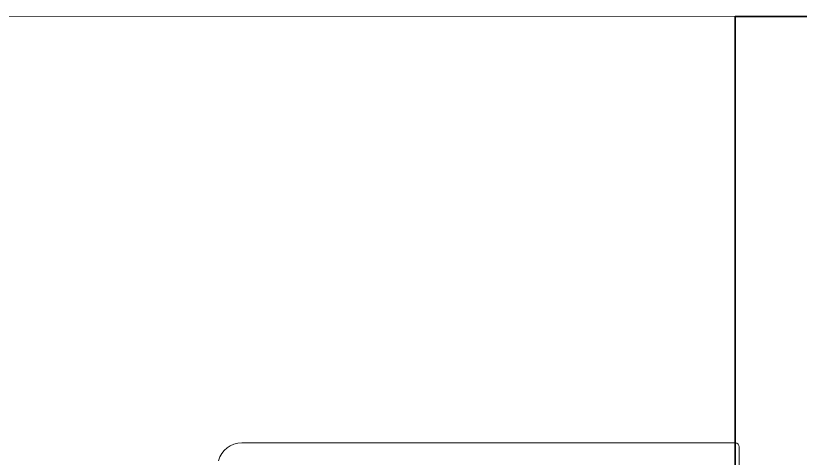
# Model space of a CAD drawing. Header units: millimetres. Extents: x 2258 to 5600, y 711 to 2563.
# Drawn here: x 4513.821 to 4517.588, y 1343.956 to 1346.08 of the extents above; entities that cross this region are included whole.
import ezdxf

# ---------------------------------------------------------------- set-up
doc = ezdxf.new("R2010")
doc.units = ezdxf.units.MM
for name, color, linetype, lineweight in [('PQI-A-IN-ELEV', 245, 'Continuous', 9), ('PQI-A-WALL', 30, 'Continuous', 50), ('PQI-A-WIN', 140, 'Continuous', 13)]:
    doc.layers.add(name, color=color, linetype=linetype, lineweight=lineweight)

# ---------------------------------------------------------------- blocks, each defined once
blk = doc.blocks.new('w2')
at = {"ltscale": 1000}
blk.add_lwpolyline([(0.4995485328690847, 42.49967888076208), (0.4995485328690847, 46.50043561839266, 0.4139490408238861), (-4.997855285182595e-08, 46.99998422237695), (-61.33077284773753, 46.99998422237695, 0.3394264675312374), (-64.2286038108723, 44.77644300457905)], format="xyb", dxfattribs=at)
at = {"layer": 'PQI-A-IN-ELEV', "ltscale": 1000}
blk.add_line((-1699.999999950109, 100), (1.455191522836685e-11, 100), dxfattribs=at)

msp = doc.modelspace()

# ---------------------------------------------------------------- linework, layer by layer
at = {"layer": 'PQI-A-WALL', "color": 0, "lineweight": 35, "ltscale": 1000}
msp.add_lwpolyline([(4558.680898686225, 1338.350900705143), (4558.680898731167, 1205.070623588268), (4562.544095169495, 1205.070623589614), (4562.544095121959, 1346.077293582908), (4517.275165050689, 1346.077294505147), (4517.275165053332, 1338.350901628677), (4558.680898686231, 1338.350900705125)], dxfattribs=at)

# ---------------------------------------------------------------- block references
at = {"layer": 'PQI-A-WIN', "ltscale": 1000, "xscale": 0.03863196438221001, "yscale": 0.03863196438221001, "zscale": 0.03863196438221001, "rotation": 359.997245771198}
msp.add_blockref('w2', (4517.274979345444, 1342.214098071388), dxfattribs=at)

doc.saveas('drawing.dxf')
